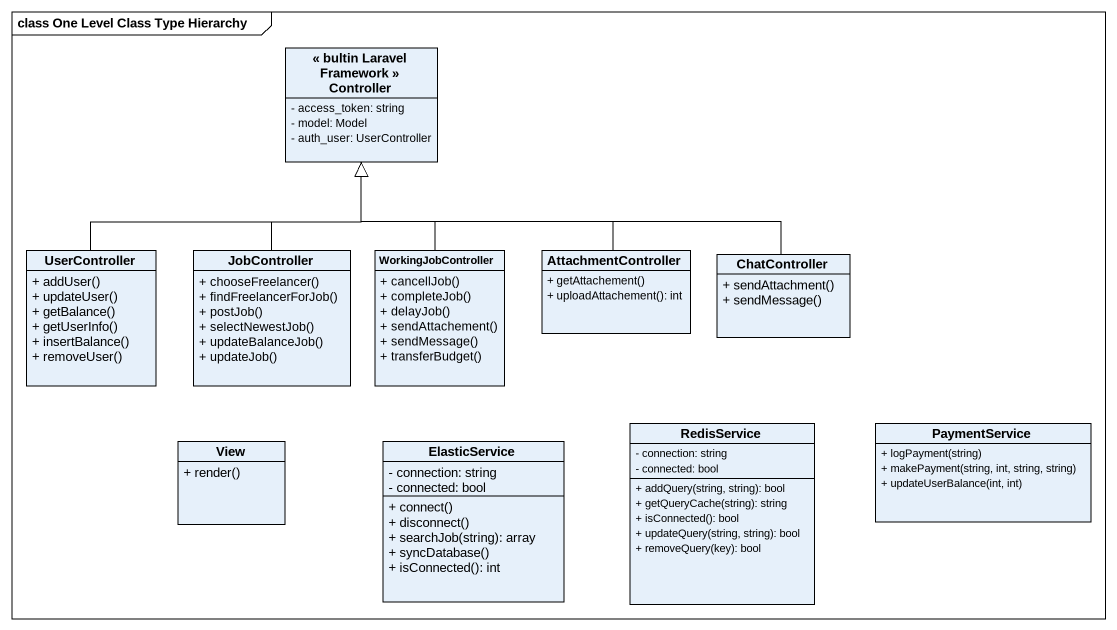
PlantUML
@startuml
mainframe class One Level Class Type Hierarchy
hide circle
hide empty members
skinparam classAttributeIconSize 0
class "<< bultin Laravel Framework >> Controller" as bultin_Laravel_Framework {
  - access_token: string
  - model: Model
  - auth_user: UserController
}
class UserController {
  + addUser()
  + updateUser()
  + getBalance()
  + getUserInfo()
  + insertBalance()
  + removeUser()
}
class JobController {
  + chooseFreelancer()
  + findFreelancerForJob()
  + postJob()
  + selectNewestJob()
  + updateBalanceJob()
  + updateJob()
}
class WorkingJobController {
  + cancellJob()
  + completeJob()
  + delayJob()
  + sendAttachement()
  + sendMessage()
  + transferBudget()
}
class AttachmentController {
  + getAttachement()
  + uploadAttachement(): int
}
class ChatController {
  + sendAttachment()
  + sendMessage()
}
class View {
  + render()
}
class ElasticService {
  - connection: string
  - connected: bool
  + connect()
  + disconnect()
  + searchJob(string): array
  + syncDatabase()
  + isConnected(): int
}
class RedisService {
  - connection: string
  - connected: bool
  + addQuery(string, string): bool
  + getQueryCache(string): string
  + isConnected(): bool
  + updateQuery(string, string): bool
  + removeQuery(key): bool
}
class PaymentService {
  + logPayment(string)
  + makePayment(string, int, string, string)
  + updateUserBalance(int, int)
}
UserController -up-|> bultin_Laravel_Framework
JobController -up-|> bultin_Laravel_Framework
WorkingJobController -up-|> bultin_Laravel_Framework
AttachmentController -up-|> bultin_Laravel_Framework
ChatController -left-|> bultin_Laravel_Framework
@enduml
